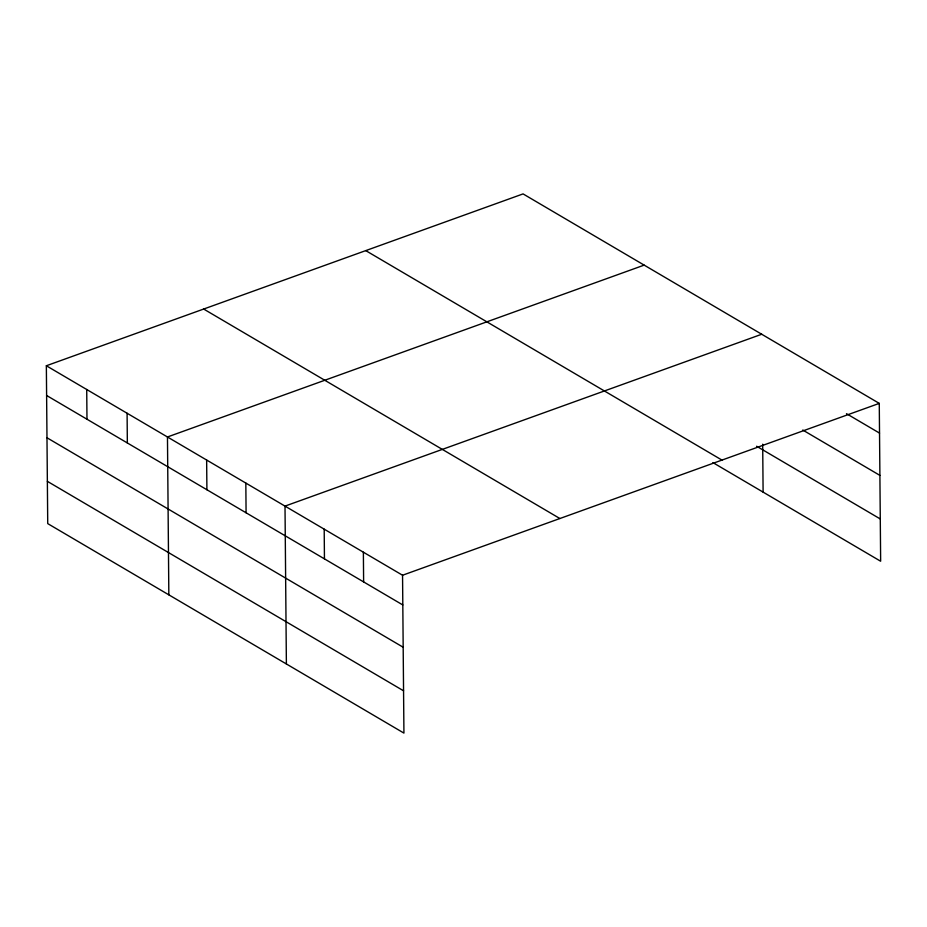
<?xml version="1.0" encoding="UTF-8"?>
<svg xmlns="http://www.w3.org/2000/svg" width="927" height="927" viewBox="0 0 927 927"><rect width="100%" height="100%" fill="white"/><g stroke="black" fill="none" stroke-linecap="round" stroke-linejoin="round"><path stroke-width="1.39" d="M46.35 365.759L402.55 575.238L403.929 733.095L47.729 523.616L46.35 365.759L523.071 193.905L879.271 403.384L880.65 561.241L712.898 462.596M644.172 265.122L167.463 436.976L168.841 594.844M761.727 334.253L285.006 506.107L286.385 663.975M402.55 575.238L879.271 403.384M846.467 413.662L879.526 433.106M802.759 430.024L879.897 475.389M756.606 446.235L880.279 518.958M365.748 250.614L721.959 460.093M203.662 309.039L559.873 518.517M46.605 395.481L402.816 604.96M46.976 437.764L403.187 647.243M47.358 481.333L403.569 690.812M762.689 444.207L763.106 492.121M363.372 552.191L363.627 581.913M324.195 529.143L324.45 558.877M245.829 483.06L246.084 512.793M206.64 460.024L206.906 489.746M127.092 413.233L127.347 442.967M86.721 389.491L86.976 419.224"/></g></svg>
